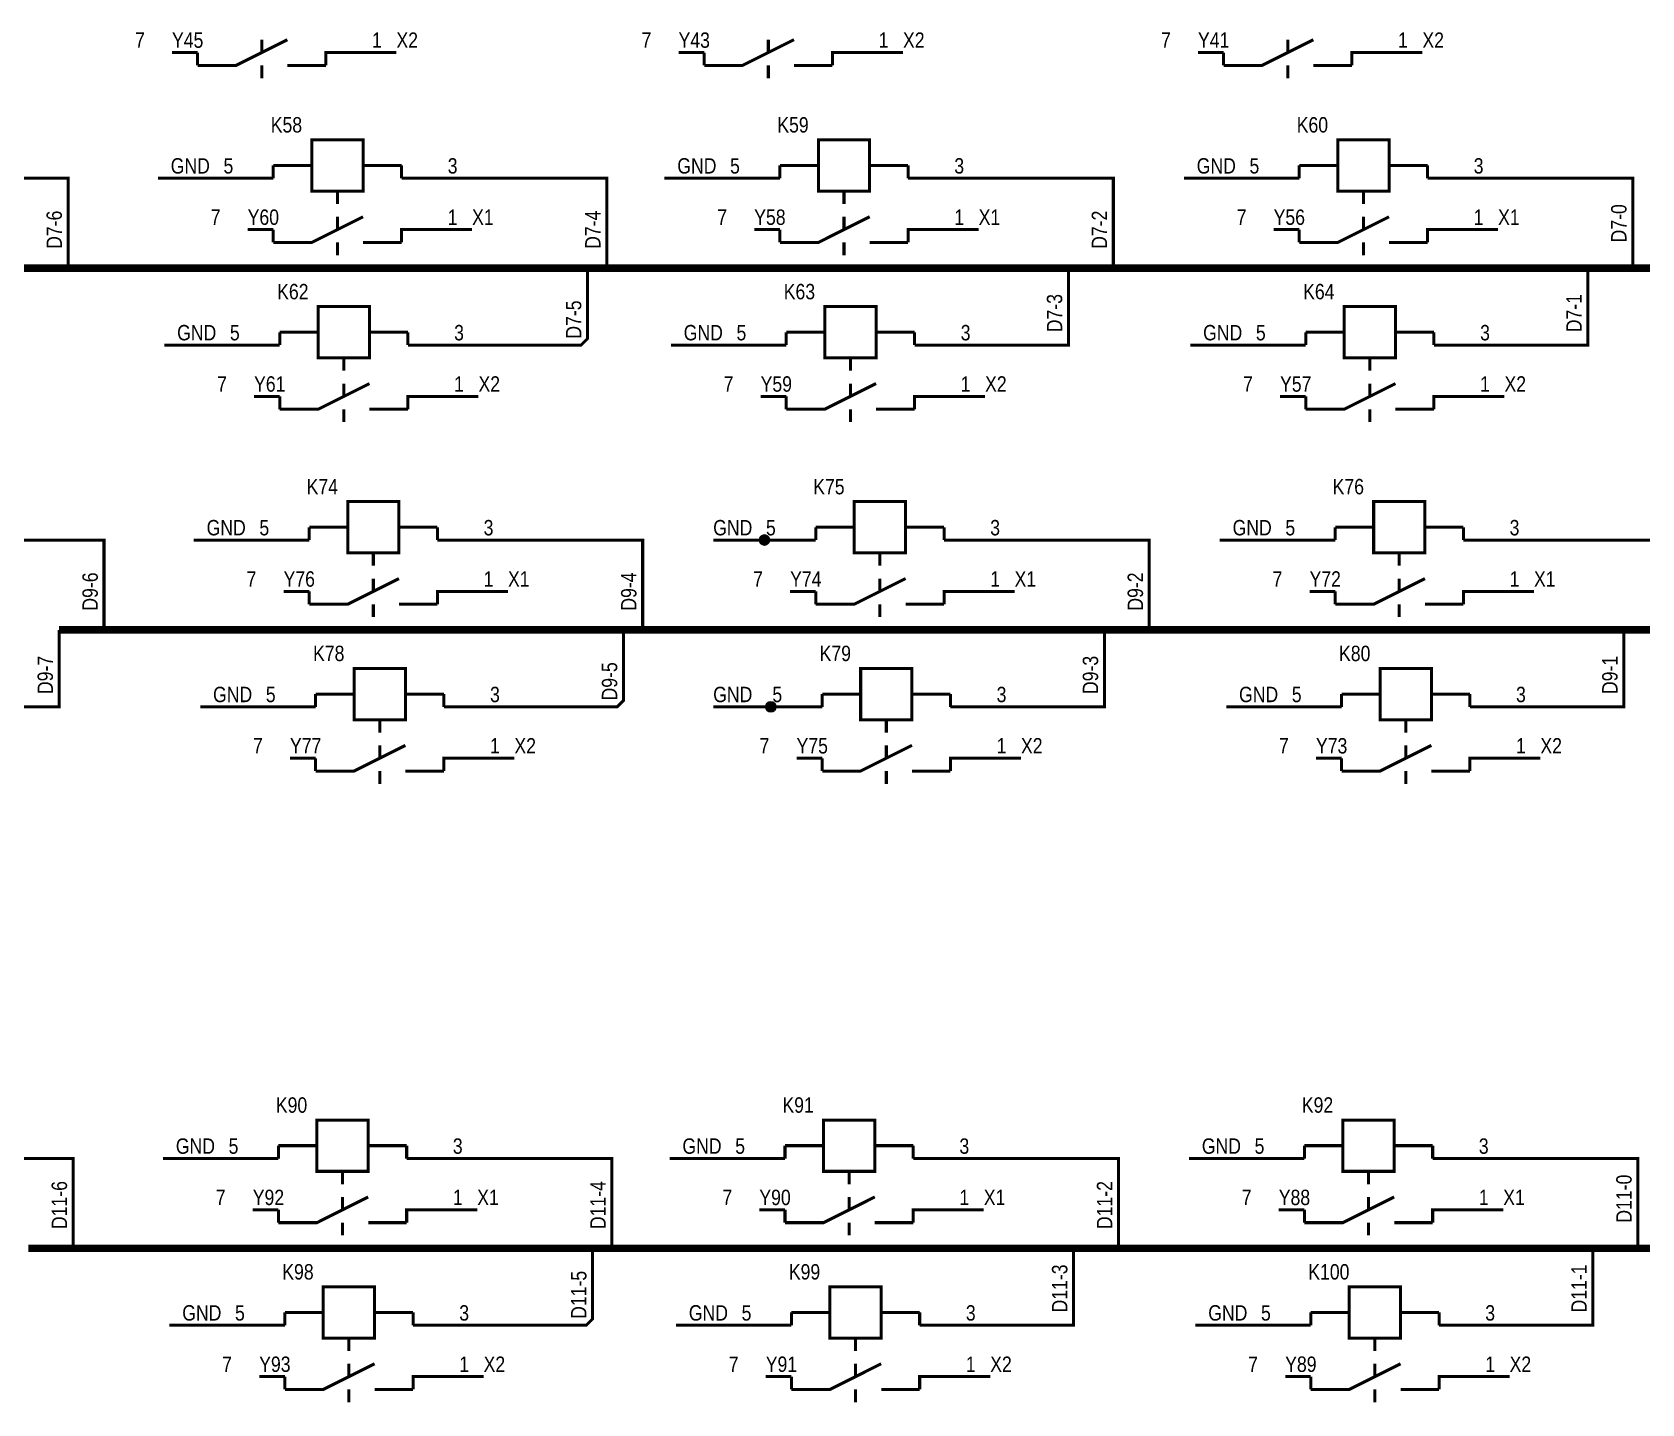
# Model space of a CAD drawing. Header units: millimetres. Extents: x 7140 to 8879, y -16257 to -5062.
# Drawn here: x 7282.5 to 7441.9, y -15264.5 to -15128.8 of the extents above; entities that cross this region are included whole.
import ezdxf

# ---------------------------------------------------------------- set-up
doc = ezdxf.new("R2010")
doc.units = ezdxf.units.MM
doc.styles.get("Standard").update_dxf_attribs({"font": 'ARIALN.TTF', "height": 3.4})

msp = doc.modelspace()

# ---------------------------------------------------------------- linework, layer by layer
for points, const_width in [([(7298.86578, -15132.043), (7302.67578, -15132.043), (7307.75578, -15129.503)], 0.29972), ([(7305.21578, -15129.503), (7305.21578, -15130.773)], 0.29972), ([(7349.03078, -15132.043), (7352.84078, -15132.043), (7357.92078, -15129.503)], 0.29972), ([(7355.38078, -15129.503), (7355.38078, -15130.773)], 0.29972), ([(7400.46578, -15132.043), (7404.27578, -15132.043), (7409.35578, -15129.503)], 0.29972), ([(7406.81578, -15129.503), (7406.81578, -15130.773)], 0.29972), ([(7298.86578, -15130.773), (7296.32578, -15130.773)], 0.29972), ([(7298.86578, -15130.773), (7298.86578, -15132.043)], 0.29972), ([(7311.56578, -15132.043), (7311.56578, -15130.773), (7316.64578, -15130.773)], 0.29972), ([(7314.10578, -15130.773), (7316.64578, -15130.773)], 0.29972), ([(7316.64578, -15130.773), (7318.55078, -15130.773)], 0.29972), ([(7349.03078, -15130.773), (7346.49078, -15130.773)], 0.29972), ([(7349.03078, -15130.773), (7349.03078, -15132.043)], 0.29972), ([(7361.73078, -15132.043), (7361.73078, -15130.773), (7366.81078, -15130.773)], 0.29972), ([(7364.27078, -15130.773), (7366.81078, -15130.773)], 0.29972), ([(7366.81078, -15130.773), (7368.71578, -15130.773)], 0.29972), ([(7400.46578, -15130.773), (7397.92578, -15130.773)], 0.29972), ([(7400.46578, -15130.773), (7400.46578, -15132.043)], 0.29972), ([(7413.16578, -15132.043), (7413.16578, -15130.773), (7418.24578, -15130.773)], 0.29972), ([(7415.70578, -15130.773), (7418.24578, -15130.773)], 0.29972), ([(7418.24578, -15130.773), (7420.15078, -15130.773)], 0.29972), ([(7305.21578, -15133.313), (7305.21578, -15132.043)], 0.29972), ([(7307.75578, -15132.043), (7311.56578, -15132.043)], 0.29972), ([(7355.38078, -15133.313), (7355.38078, -15132.043)], 0.29972), ([(7357.92078, -15132.043), (7361.73078, -15132.043)], 0.29972), ([(7406.81578, -15133.313), (7406.81578, -15132.043)], 0.29972), ([(7409.35578, -15132.043), (7413.16578, -15132.043)], 0.29972), ([(7310.16878, -15139.409), (7310.16878, -15144.489), (7315.24878, -15144.489), (7315.24878, -15139.409), (7310.16878, -15139.409)], 0.29972), ([(7360.33378, -15139.409), (7360.33378, -15144.489), (7365.41378, -15144.489), (7365.41378, -15139.409), (7360.33378, -15139.409)], 0.29972), ([(7411.76878, -15139.409), (7411.76878, -15144.489), (7416.84878, -15144.489), (7416.84878, -15139.409), (7411.76878, -15139.409)], 0.29972), ([(7310.16878, -15141.949), (7306.35878, -15141.949)], 0.29972), ([(7306.35878, -15141.949), (7306.35878, -15143.219)], 0.29972), ([(7315.24878, -15141.949), (7319.05878, -15141.949)], 0.29972), ([(7319.05878, -15141.949), (7319.05878, -15143.219)], 0.29972), ([(7319.05878, -15141.949), (7319.05878, -15143.219)], 0.29972), ([(7360.33378, -15141.949), (7356.52378, -15141.949)], 0.29972), ([(7356.52378, -15141.949), (7356.52378, -15143.219)], 0.29972), ([(7365.41378, -15141.949), (7369.22378, -15141.949)], 0.29972), ([(7369.22378, -15141.949), (7369.22378, -15143.219)], 0.29972), ([(7369.22378, -15141.949), (7369.22378, -15143.219)], 0.29972), ([(7411.76878, -15141.949), (7407.95878, -15141.949)], 0.29972), ([(7407.95878, -15141.949), (7407.95878, -15143.219)], 0.29972), ([(7416.84878, -15141.949), (7420.65878, -15141.949)], 0.29972), ([(7420.65878, -15141.949), (7420.65878, -15143.219)], 0.29972), ([(7420.65878, -15141.949), (7420.65878, -15143.219)], 0.29972), ([(7270.79878, -15143.219), (7286.03878, -15143.219), (7286.03878, -15152.109)], 0.29972), ([(7294.92878, -15143.219), (7301.27878, -15143.219)], 0.29972), ([(7306.35878, -15143.219), (7301.27878, -15143.219)], 0.29972), ([(7319.05878, -15143.219), (7324.13878, -15143.219)], 0.29972), ([(7321.59878, -15143.219), (7324.13878, -15143.219)], 0.29972), ([(7324.13878, -15143.219), (7339.37878, -15143.219), (7339.37878, -15152.109)], 0.29972), ([(7345.09378, -15143.219), (7351.44378, -15143.219)], 0.29972), ([(7356.52378, -15143.219), (7351.44378, -15143.219)], 0.29972), ([(7369.22378, -15143.219), (7374.30378, -15143.219)], 0.29972), ([(7371.76378, -15143.219), (7374.30378, -15143.219)], 0.29972), ([(7374.30378, -15143.219), (7389.54378, -15143.219), (7389.54378, -15152.109)], 0.29972), ([(7396.52878, -15143.219), (7402.87878, -15143.219)], 0.29972), ([(7407.95878, -15143.219), (7402.87878, -15143.219)], 0.29972), ([(7420.65878, -15143.219), (7425.73878, -15143.219)], 0.29972), ([(7423.19878, -15143.219), (7425.73878, -15143.219)], 0.29972), ([(7425.73878, -15143.219), (7440.97878, -15143.219), (7440.97878, -15152.109)], 0.29972), ([(7312.70878, -15144.489), (7312.70878, -15145.759)], 0.29972), ([(7362.87378, -15144.489), (7362.87378, -15145.759)], 0.29972), ([(7414.30878, -15144.489), (7414.30878, -15145.759)], 0.29972), ([(7306.35878, -15149.569), (7310.16878, -15149.569), (7315.24878, -15147.029)], 0.29972), ([(7312.70878, -15147.029), (7312.70878, -15148.299)], 0.29972), ([(7356.52378, -15149.569), (7360.33378, -15149.569), (7365.41378, -15147.029)], 0.29972), ([(7362.87378, -15147.029), (7362.87378, -15148.299)], 0.29972), ([(7407.95878, -15149.569), (7411.76878, -15149.569), (7416.84878, -15147.029)], 0.29972), ([(7414.30878, -15147.029), (7414.30878, -15148.299)], 0.29972), ([(7306.35878, -15148.299), (7303.81878, -15148.299)], 0.29972), ([(7306.35878, -15148.299), (7306.35878, -15149.569)], 0.29972), ([(7319.05878, -15149.569), (7319.05878, -15148.299), (7324.13878, -15148.299)], 0.29972), ([(7321.59878, -15148.299), (7324.13878, -15148.299)], 0.29972), ([(7324.13878, -15148.299), (7326.04378, -15148.299)], 0.29972), ([(7356.52378, -15148.299), (7353.98378, -15148.299)], 0.29972), ([(7356.52378, -15148.299), (7356.52378, -15149.569)], 0.29972), ([(7369.22378, -15149.569), (7369.22378, -15148.299), (7374.30378, -15148.299)], 0.29972), ([(7371.76378, -15148.299), (7374.30378, -15148.299)], 0.29972), ([(7374.30378, -15148.299), (7376.20878, -15148.299)], 0.29972), ([(7407.95878, -15148.299), (7405.41878, -15148.299)], 0.29972), ([(7407.95878, -15148.299), (7407.95878, -15149.569)], 0.29972), ([(7420.65878, -15149.569), (7420.65878, -15148.299), (7425.73878, -15148.299)], 0.29972), ([(7423.19878, -15148.299), (7425.73878, -15148.299)], 0.29972), ([(7425.73878, -15148.299), (7427.64378, -15148.299)], 0.29972), ([(7281.59378, -15152.109), (7483.26978, -15152.109), (7483.26978, -15150.585)], 0.7493), ([(7312.70878, -15150.839), (7312.70878, -15149.569)], 0.29972), ([(7315.24878, -15149.569), (7319.05878, -15149.569)], 0.29972), ([(7362.87378, -15150.839), (7362.87378, -15149.569)], 0.29972), ([(7365.41378, -15149.569), (7369.22378, -15149.569)], 0.29972), ([(7414.30878, -15150.839), (7414.30878, -15149.569)], 0.29972), ([(7416.84878, -15149.569), (7420.65878, -15149.569)], 0.29972), ([(7324.77378, -15159.729), (7336.83878, -15159.729), (7337.47378, -15159.094), (7337.47378, -15152.109)], 0.29972), ([(7374.93878, -15159.729), (7385.09878, -15159.729), (7385.09878, -15152.109)], 0.29972), ([(7426.37378, -15159.729), (7436.53378, -15159.729), (7436.53378, -15152.109)], 0.29972), ([(7310.80378, -15155.919), (7310.80378, -15160.999), (7315.88378, -15160.999), (7315.88378, -15155.919), (7310.80378, -15155.919)], 0.29972), ([(7360.96878, -15155.919), (7360.96878, -15160.999), (7366.04878, -15160.999), (7366.04878, -15155.919), (7360.96878, -15155.919)], 0.29972), ([(7412.40378, -15155.919), (7412.40378, -15160.999), (7417.48378, -15160.999), (7417.48378, -15155.919), (7412.40378, -15155.919)], 0.29972), ([(7310.80378, -15158.459), (7306.99378, -15158.459)], 0.29972), ([(7306.99378, -15158.459), (7306.99378, -15159.729)], 0.29972), ([(7315.88378, -15158.459), (7319.69378, -15158.459)], 0.29972), ([(7319.69378, -15158.459), (7319.69378, -15159.729)], 0.29972), ([(7319.69378, -15158.459), (7319.69378, -15159.729)], 0.29972), ([(7360.96878, -15158.459), (7357.15878, -15158.459)], 0.29972), ([(7357.15878, -15158.459), (7357.15878, -15159.729)], 0.29972), ([(7366.04878, -15158.459), (7369.85878, -15158.459)], 0.29972), ([(7369.85878, -15158.459), (7369.85878, -15159.729)], 0.29972), ([(7369.85878, -15158.459), (7369.85878, -15159.729)], 0.29972), ([(7412.40378, -15158.459), (7408.59378, -15158.459)], 0.29972), ([(7408.59378, -15158.459), (7408.59378, -15159.729)], 0.29972), ([(7417.48378, -15158.459), (7421.29378, -15158.459)], 0.29972), ([(7421.29378, -15158.459), (7421.29378, -15159.729)], 0.29972), ([(7421.29378, -15158.459), (7421.29378, -15159.729)], 0.29972), ([(7295.56378, -15159.729), (7301.91378, -15159.729)], 0.29972), ([(7306.99378, -15159.729), (7301.91378, -15159.729)], 0.29972), ([(7319.69378, -15159.729), (7324.77378, -15159.729)], 0.29972), ([(7322.23378, -15159.729), (7324.77378, -15159.729)], 0.29972), ([(7345.72878, -15159.729), (7352.07878, -15159.729)], 0.29972), ([(7357.15878, -15159.729), (7352.07878, -15159.729)], 0.29972), ([(7369.85878, -15159.729), (7374.93878, -15159.729)], 0.29972), ([(7372.39878, -15159.729), (7374.93878, -15159.729)], 0.29972), ([(7397.16378, -15159.729), (7403.51378, -15159.729)], 0.29972), ([(7408.59378, -15159.729), (7403.51378, -15159.729)], 0.29972), ([(7421.29378, -15159.729), (7426.37378, -15159.729)], 0.29972), ([(7423.83378, -15159.729), (7426.37378, -15159.729)], 0.29972), ([(7313.34378, -15160.999), (7313.34378, -15162.269)], 0.29972), ([(7363.50878, -15160.999), (7363.50878, -15162.269)], 0.29972), ([(7414.94378, -15160.999), (7414.94378, -15162.269)], 0.29972), ([(7306.99378, -15164.809), (7304.45378, -15164.809)], 0.29972), ([(7306.99378, -15166.079), (7310.80378, -15166.079), (7315.88378, -15163.539)], 0.29972), ([(7306.99378, -15164.809), (7306.99378, -15166.079)], 0.29972), ([(7313.34378, -15163.539), (7313.34378, -15164.809)], 0.29972), ([(7319.69378, -15166.079), (7319.69378, -15164.809), (7324.77378, -15164.809)], 0.29972), ([(7322.23378, -15164.809), (7324.77378, -15164.809)], 0.29972), ([(7324.77378, -15164.809), (7326.67878, -15164.809)], 0.29972), ([(7357.15878, -15164.809), (7354.61878, -15164.809)], 0.29972), ([(7357.15878, -15166.079), (7360.96878, -15166.079), (7366.04878, -15163.539)], 0.29972), ([(7357.15878, -15164.809), (7357.15878, -15166.079)], 0.29972), ([(7363.50878, -15163.539), (7363.50878, -15164.809)], 0.29972), ([(7369.85878, -15166.079), (7369.85878, -15164.809), (7374.93878, -15164.809)], 0.29972), ([(7372.39878, -15164.809), (7374.93878, -15164.809)], 0.29972), ([(7374.93878, -15164.809), (7376.84378, -15164.809)], 0.29972), ([(7408.59378, -15164.809), (7406.05378, -15164.809)], 0.29972), ([(7408.59378, -15166.079), (7412.40378, -15166.079), (7417.48378, -15163.539)], 0.29972), ([(7408.59378, -15164.809), (7408.59378, -15166.079)], 0.29972), ([(7414.94378, -15163.539), (7414.94378, -15164.809)], 0.29972), ([(7421.29378, -15166.079), (7421.29378, -15164.809), (7426.37378, -15164.809)], 0.29972), ([(7423.83378, -15164.809), (7426.37378, -15164.809)], 0.29972), ([(7426.37378, -15164.809), (7428.27878, -15164.809)], 0.29972), ([(7313.34378, -15167.349), (7313.34378, -15166.079)], 0.29972), ([(7315.88378, -15166.079), (7319.69378, -15166.079)], 0.29972), ([(7363.50878, -15167.349), (7363.50878, -15166.079)], 0.29972), ([(7366.04878, -15166.079), (7369.85878, -15166.079)], 0.29972), ([(7414.94378, -15167.349), (7414.94378, -15166.079)], 0.29972), ([(7417.48378, -15166.079), (7421.29378, -15166.079)], 0.29972), ([(7313.72478, -15175.223), (7313.72478, -15180.303), (7318.80478, -15180.303), (7318.80478, -15175.223), (7313.72478, -15175.223)], 0.29972), ([(7363.88978, -15175.223), (7363.88978, -15180.303), (7368.96978, -15180.303), (7368.96978, -15175.223), (7363.88978, -15175.223)], 0.29972), ([(7415.32478, -15175.223), (7415.32478, -15180.303), (7420.40478, -15180.303), (7420.40478, -15175.223), (7415.32478, -15175.223)], 0.29972), ([(7274.35478, -15179.033), (7289.59478, -15179.033), (7289.59478, -15187.923)], 0.29972), ([(7298.48478, -15179.033), (7304.83478, -15179.033)], 0.29972), ([(7309.91478, -15179.033), (7304.83478, -15179.033)], 0.29972), ([(7313.72478, -15177.763), (7309.91478, -15177.763)], 0.29972), ([(7309.91478, -15177.763), (7309.91478, -15179.033)], 0.29972), ([(7318.80478, -15177.763), (7322.61478, -15177.763)], 0.29972), ([(7322.61478, -15177.763), (7322.61478, -15179.033)], 0.29972), ([(7322.61478, -15177.763), (7322.61478, -15179.033)], 0.29972), ([(7322.61478, -15179.033), (7327.69478, -15179.033)], 0.29972), ([(7325.15478, -15179.033), (7327.69478, -15179.033)], 0.29972), ([(7327.69478, -15179.033), (7342.93478, -15179.033), (7342.93478, -15187.923)], 0.29972), ([(7349.91978, -15179.033), (7356.26978, -15179.033)], 0.29972), ([(7360.07978, -15179.033), (7354.99978, -15179.033)], 0.29972), ([(7363.88978, -15177.763), (7360.07978, -15177.763)], 0.29972), ([(7360.07978, -15177.763), (7360.07978, -15179.033)], 0.29972), ([(7368.96978, -15177.763), (7372.77978, -15177.763)], 0.29972), ([(7372.77978, -15177.763), (7372.77978, -15179.033)], 0.29972), ([(7372.77978, -15177.763), (7372.77978, -15179.033)], 0.29972), ([(7372.77978, -15179.033), (7377.85978, -15179.033)], 0.29972), ([(7375.31978, -15179.033), (7377.85978, -15179.033)], 0.29972), ([(7377.85978, -15179.033), (7393.09978, -15179.033), (7393.09978, -15187.923)], 0.29972), ([(7400.08478, -15179.033), (7406.43478, -15179.033)], 0.29972), ([(7411.51478, -15179.033), (7406.43478, -15179.033)], 0.29972), ([(7415.32478, -15177.763), (7411.51478, -15177.763)], 0.29972), ([(7411.51478, -15177.763), (7411.51478, -15179.033)], 0.29972), ([(7420.40478, -15177.763), (7424.21478, -15177.763)], 0.29972), ([(7424.21478, -15177.763), (7424.21478, -15179.033)], 0.29972), ([(7424.21478, -15177.763), (7424.21478, -15179.033)], 0.29972), ([(7424.21478, -15179.033), (7429.29478, -15179.033)], 0.29972), ([(7426.75478, -15179.033), (7429.29478, -15179.033)], 0.29972), ([(7429.29478, -15179.033), (7444.53478, -15179.033), (7444.53478, -15187.923)], 0.29972), ([(7316.26478, -15180.303), (7316.26478, -15181.573)], 0.29972), ([(7366.42978, -15180.303), (7366.42978, -15181.573)], 0.29972), ([(7417.86478, -15180.303), (7417.86478, -15181.573)], 0.29972), ([(7309.91478, -15184.113), (7307.37478, -15184.113)], 0.29972), ([(7309.91478, -15185.383), (7313.72478, -15185.383), (7318.80478, -15182.843)], 0.29972), ([(7309.91478, -15184.113), (7309.91478, -15185.383)], 0.29972), ([(7316.26478, -15182.843), (7316.26478, -15184.113)], 0.29972), ([(7322.61478, -15185.383), (7322.61478, -15184.113), (7327.69478, -15184.113)], 0.29972), ([(7325.15478, -15184.113), (7327.69478, -15184.113)], 0.29972), ([(7327.69478, -15184.113), (7329.59978, -15184.113)], 0.29972), ([(7360.07978, -15184.113), (7357.53978, -15184.113)], 0.29972), ([(7360.07978, -15185.383), (7363.88978, -15185.383), (7368.96978, -15182.843)], 0.29972), ([(7360.07978, -15184.113), (7360.07978, -15185.383)], 0.29972), ([(7366.42978, -15182.843), (7366.42978, -15184.113)], 0.29972), ([(7372.77978, -15185.383), (7372.77978, -15184.113), (7377.85978, -15184.113)], 0.29972), ([(7375.31978, -15184.113), (7377.85978, -15184.113)], 0.29972), ([(7377.85978, -15184.113), (7379.76478, -15184.113)], 0.29972), ([(7411.51478, -15184.113), (7408.97478, -15184.113)], 0.29972), ([(7411.51478, -15185.383), (7415.32478, -15185.383), (7420.40478, -15182.843)], 0.29972), ([(7411.51478, -15184.113), (7411.51478, -15185.383)], 0.29972), ([(7417.86478, -15182.843), (7417.86478, -15184.113)], 0.29972), ([(7424.21478, -15185.383), (7424.21478, -15184.113), (7429.29478, -15184.113)], 0.29972), ([(7426.75478, -15184.113), (7429.29478, -15184.113)], 0.29972), ([(7429.29478, -15184.113), (7431.19978, -15184.113)], 0.29972), ([(7316.26478, -15186.653), (7316.26478, -15185.383)], 0.29972), ([(7318.80478, -15185.383), (7322.61478, -15185.383)], 0.29972), ([(7366.42978, -15186.653), (7366.42978, -15185.383)], 0.29972), ([(7368.96978, -15185.383), (7372.77978, -15185.383)], 0.29972), ([(7417.86478, -15186.653), (7417.86478, -15185.383)], 0.29972), ([(7420.40478, -15185.383), (7424.21478, -15185.383)], 0.29972), ([(7274.98978, -15195.543), (7285.14978, -15195.543), (7285.14978, -15187.923)], 0.29972), ([(7285.14978, -15187.923), (7464.47378, -15187.923), (7464.47378, -15195.543), (7652.43378, -15195.543), (7652.43378, -15192.749)], 0.7493), ([(7328.32978, -15195.543), (7340.39478, -15195.543), (7341.02978, -15194.908), (7341.02978, -15187.923)], 0.29972), ([(7378.49478, -15195.543), (7388.65478, -15195.543), (7388.65478, -15187.923)], 0.29972), ([(7429.92978, -15195.543), (7440.08978, -15195.543), (7440.08978, -15187.923)], 0.29972), ([(7314.35978, -15191.733), (7314.35978, -15196.813), (7319.43978, -15196.813), (7319.43978, -15191.733), (7314.35978, -15191.733)], 0.29972), ([(7364.52478, -15191.733), (7364.52478, -15196.813), (7369.60478, -15196.813), (7369.60478, -15191.733), (7364.52478, -15191.733)], 0.29972), ([(7415.95978, -15191.733), (7415.95978, -15196.813), (7421.03978, -15196.813), (7421.03978, -15191.733), (7415.95978, -15191.733)], 0.29972), ([(7314.35978, -15194.273), (7310.54978, -15194.273)], 0.29972), ([(7310.54978, -15194.273), (7310.54978, -15195.543)], 0.29972), ([(7319.43978, -15194.273), (7323.24978, -15194.273)], 0.29972), ([(7323.24978, -15194.273), (7323.24978, -15195.543)], 0.29972), ([(7323.24978, -15194.273), (7323.24978, -15195.543)], 0.29972), ([(7364.52478, -15194.273), (7360.71478, -15194.273)], 0.29972), ([(7360.71478, -15194.273), (7360.71478, -15195.543)], 0.29972), ([(7369.60478, -15194.273), (7373.41478, -15194.273)], 0.29972), ([(7373.41478, -15194.273), (7373.41478, -15195.543)], 0.29972), ([(7373.41478, -15194.273), (7373.41478, -15195.543)], 0.29972), ([(7415.95978, -15194.273), (7412.14978, -15194.273)], 0.29972), ([(7412.14978, -15194.273), (7412.14978, -15195.543)], 0.29972), ([(7421.03978, -15194.273), (7424.84978, -15194.273)], 0.29972), ([(7424.84978, -15194.273), (7424.84978, -15195.543)], 0.29972), ([(7424.84978, -15194.273), (7424.84978, -15195.543)], 0.29972), ([(7299.11978, -15195.543), (7305.46978, -15195.543)], 0.29972), ([(7310.54978, -15195.543), (7305.46978, -15195.543)], 0.29972), ([(7316.89978, -15196.813), (7316.89978, -15198.083)], 0.29972), ([(7323.24978, -15195.543), (7328.32978, -15195.543)], 0.29972), ([(7325.78978, -15195.543), (7328.32978, -15195.543)], 0.29972), ([(7349.91978, -15195.543), (7356.26978, -15195.543)], 0.29972), ([(7360.71478, -15195.543), (7355.63478, -15195.543)], 0.29972), ([(7367.06478, -15196.813), (7367.06478, -15198.083)], 0.29972), ([(7373.41478, -15195.543), (7378.49478, -15195.543)], 0.29972), ([(7375.95478, -15195.543), (7378.49478, -15195.543)], 0.29972), ([(7400.71978, -15195.543), (7407.06978, -15195.543)], 0.29972), ([(7412.14978, -15195.543), (7407.06978, -15195.543)], 0.29972), ([(7418.49978, -15196.813), (7418.49978, -15198.083)], 0.29972), ([(7424.84978, -15195.543), (7429.92978, -15195.543)], 0.29972), ([(7427.38978, -15195.543), (7429.92978, -15195.543)], 0.29972), ([(7310.54978, -15201.893), (7314.35978, -15201.893), (7319.43978, -15199.353)], 0.29972), ([(7316.89978, -15199.353), (7316.89978, -15200.623)], 0.29972), ([(7360.71478, -15201.893), (7364.52478, -15201.893), (7369.60478, -15199.353)], 0.29972), ([(7367.06478, -15199.353), (7367.06478, -15200.623)], 0.29972), ([(7412.14978, -15201.893), (7415.95978, -15201.893), (7421.03978, -15199.353)], 0.29972), ([(7418.49978, -15199.353), (7418.49978, -15200.623)], 0.29972), ([(7310.54978, -15200.623), (7308.00978, -15200.623)], 0.29972), ([(7310.54978, -15200.623), (7310.54978, -15201.893)], 0.29972), ([(7323.24978, -15201.893), (7323.24978, -15200.623), (7328.32978, -15200.623)], 0.29972), ([(7325.78978, -15200.623), (7328.32978, -15200.623)], 0.29972), ([(7328.32978, -15200.623), (7330.23478, -15200.623)], 0.29972), ([(7360.71478, -15200.623), (7358.17478, -15200.623)], 0.29972), ([(7360.71478, -15200.623), (7360.71478, -15201.893)], 0.29972), ([(7373.41478, -15201.893), (7373.41478, -15200.623), (7378.49478, -15200.623)], 0.29972), ([(7375.95478, -15200.623), (7378.49478, -15200.623)], 0.29972), ([(7378.49478, -15200.623), (7380.39978, -15200.623)], 0.29972), ([(7412.14978, -15200.623), (7409.60978, -15200.623)], 0.29972), ([(7412.14978, -15200.623), (7412.14978, -15201.893)], 0.29972), ([(7424.84978, -15201.893), (7424.84978, -15200.623), (7429.92978, -15200.623)], 0.29972), ([(7427.38978, -15200.623), (7429.92978, -15200.623)], 0.29972), ([(7429.92978, -15200.623), (7431.83478, -15200.623)], 0.29972), ([(7316.89978, -15203.163), (7316.89978, -15201.893)], 0.29972), ([(7319.43978, -15201.893), (7323.24978, -15201.893)], 0.29972), ([(7367.06478, -15203.163), (7367.06478, -15201.893)], 0.29972), ([(7369.60478, -15201.893), (7373.41478, -15201.893)], 0.29972), ([(7418.49978, -15203.163), (7418.49978, -15201.893)], 0.29972), ([(7421.03978, -15201.893), (7424.84978, -15201.893)], 0.29972), ([(7310.67678, -15236.437), (7310.67678, -15241.517), (7315.75678, -15241.517), (7315.75678, -15236.437), (7310.67678, -15236.437)], 0.29972), ([(7360.84178, -15236.437), (7360.84178, -15241.517), (7365.92178, -15241.517), (7365.92178, -15236.437), (7360.84178, -15236.437)], 0.29972), ([(7412.27678, -15236.437), (7412.27678, -15241.517), (7417.35678, -15241.517), (7417.35678, -15236.437), (7412.27678, -15236.437)], 0.29972), ([(7310.67678, -15238.977), (7306.86678, -15238.977)], 0.29972), ([(7306.86678, -15238.977), (7306.86678, -15240.247)], 0.29972), ([(7315.75678, -15238.977), (7319.56678, -15238.977)], 0.29972), ([(7319.56678, -15238.977), (7319.56678, -15240.247)], 0.29972), ([(7319.56678, -15238.977), (7319.56678, -15240.247)], 0.29972), ([(7360.84178, -15238.977), (7357.03178, -15238.977)], 0.29972), ([(7357.03178, -15238.977), (7357.03178, -15240.247)], 0.29972), ([(7365.92178, -15238.977), (7369.73178, -15238.977)], 0.29972), ([(7369.73178, -15238.977), (7369.73178, -15240.247)], 0.29972), ([(7369.73178, -15238.977), (7369.73178, -15240.247)], 0.29972), ([(7412.27678, -15238.977), (7408.46678, -15238.977)], 0.29972), ([(7408.46678, -15238.977), (7408.46678, -15240.247)], 0.29972), ([(7417.35678, -15238.977), (7421.16678, -15238.977)], 0.29972), ([(7421.16678, -15238.977), (7421.16678, -15240.247)], 0.29972), ([(7421.16678, -15238.977), (7421.16678, -15240.247)], 0.29972), ([(7271.30678, -15240.247), (7286.54678, -15240.247), (7286.54678, -15249.137)], 0.29972), ([(7295.43678, -15240.247), (7301.78678, -15240.247)], 0.29972), ([(7306.86678, -15240.247), (7301.78678, -15240.247)], 0.29972), ([(7319.56678, -15240.247), (7324.64678, -15240.247)], 0.29972), ([(7322.10678, -15240.247), (7324.64678, -15240.247)], 0.29972), ([(7324.64678, -15240.247), (7339.88678, -15240.247), (7339.88678, -15249.137)], 0.29972), ([(7345.60178, -15240.247), (7351.95178, -15240.247)], 0.29972), ([(7357.03178, -15240.247), (7351.95178, -15240.247)], 0.29972), ([(7369.73178, -15240.247), (7374.81178, -15240.247)], 0.29972), ([(7372.27178, -15240.247), (7374.81178, -15240.247)], 0.29972), ([(7374.81178, -15240.247), (7390.05178, -15240.247), (7390.05178, -15249.137)], 0.29972), ([(7397.03678, -15240.247), (7403.38678, -15240.247)], 0.29972), ([(7408.46678, -15240.247), (7403.38678, -15240.247)], 0.29972), ([(7421.16678, -15240.247), (7426.24678, -15240.247)], 0.29972), ([(7423.70678, -15240.247), (7426.24678, -15240.247)], 0.29972), ([(7426.24678, -15240.247), (7441.48678, -15240.247), (7441.48678, -15249.137)], 0.29972), ([(7313.21678, -15241.517), (7313.21678, -15242.787)], 0.29972), ([(7363.38178, -15241.517), (7363.38178, -15242.787)], 0.29972), ([(7414.81678, -15241.517), (7414.81678, -15242.787)], 0.29972), ([(7282.10178, -15249.137), (7470.06178, -15249.137), (7470.06178, -15243.549), (7676.81778, -15243.549)], 0.7493), ([(7306.86678, -15246.597), (7310.67678, -15246.597), (7315.75678, -15244.057)], 0.29972), ([(7313.21678, -15244.057), (7313.21678, -15245.327)], 0.29972), ([(7357.03178, -15246.597), (7360.84178, -15246.597), (7365.92178, -15244.057)], 0.29972), ([(7363.38178, -15244.057), (7363.38178, -15245.327)], 0.29972), ([(7408.46678, -15246.597), (7412.27678, -15246.597), (7417.35678, -15244.057)], 0.29972), ([(7414.81678, -15244.057), (7414.81678, -15245.327)], 0.29972), ([(7306.86678, -15245.327), (7304.32678, -15245.327)], 0.29972), ([(7306.86678, -15245.327), (7306.86678, -15246.597)], 0.29972), ([(7319.56678, -15246.597), (7319.56678, -15245.327), (7324.64678, -15245.327)], 0.29972), ([(7322.10678, -15245.327), (7324.64678, -15245.327)], 0.29972), ([(7324.64678, -15245.327), (7326.55178, -15245.327)], 0.29972), ([(7357.03178, -15245.327), (7354.49178, -15245.327)], 0.29972), ([(7357.03178, -15245.327), (7357.03178, -15246.597)], 0.29972), ([(7369.73178, -15246.597), (7369.73178, -15245.327), (7374.81178, -15245.327)], 0.29972), ([(7372.27178, -15245.327), (7374.81178, -15245.327)], 0.29972), ([(7374.81178, -15245.327), (7376.71678, -15245.327)], 0.29972), ([(7408.46678, -15245.327), (7405.92678, -15245.327)], 0.29972), ([(7408.46678, -15245.327), (7408.46678, -15246.597)], 0.29972), ([(7421.16678, -15246.597), (7421.16678, -15245.327), (7426.24678, -15245.327)], 0.29972), ([(7423.70678, -15245.327), (7426.24678, -15245.327)], 0.29972), ([(7426.24678, -15245.327), (7428.15178, -15245.327)], 0.29972), ([(7313.21678, -15247.867), (7313.21678, -15246.597)], 0.29972), ([(7315.75678, -15246.597), (7319.56678, -15246.597)], 0.29972), ([(7363.38178, -15247.867), (7363.38178, -15246.597)], 0.29972), ([(7365.92178, -15246.597), (7369.73178, -15246.597)], 0.29972), ([(7414.81678, -15247.867), (7414.81678, -15246.597)], 0.29972), ([(7417.35678, -15246.597), (7421.16678, -15246.597)], 0.29972), ([(7325.28178, -15256.757), (7337.34678, -15256.757), (7337.98178, -15256.122), (7337.98178, -15249.137)], 0.29972), ([(7375.44678, -15256.757), (7385.60678, -15256.757), (7385.60678, -15249.137)], 0.29972), ([(7426.88178, -15256.757), (7437.04178, -15256.757), (7437.04178, -15249.137)], 0.29972), ([(7311.31178, -15252.947), (7311.31178, -15258.027), (7316.39178, -15258.027), (7316.39178, -15252.947), (7311.31178, -15252.947)], 0.29972), ([(7361.47678, -15252.947), (7361.47678, -15258.027), (7366.55678, -15258.027), (7366.55678, -15252.947), (7361.47678, -15252.947)], 0.29972), ([(7412.91178, -15252.947), (7412.91178, -15258.027), (7417.99178, -15258.027), (7417.99178, -15252.947), (7412.91178, -15252.947)], 0.29972), ([(7311.31178, -15255.487), (7307.50178, -15255.487)], 0.29972), ([(7307.50178, -15255.487), (7307.50178, -15256.757)], 0.29972), ([(7316.39178, -15255.487), (7320.20178, -15255.487)], 0.29972), ([(7320.20178, -15255.487), (7320.20178, -15256.757)], 0.29972), ([(7320.20178, -15255.487), (7320.20178, -15256.757)], 0.29972), ([(7361.47678, -15255.487), (7357.66678, -15255.487)], 0.29972), ([(7357.66678, -15255.487), (7357.66678, -15256.757)], 0.29972), ([(7366.55678, -15255.487), (7370.36678, -15255.487)], 0.29972), ([(7370.36678, -15255.487), (7370.36678, -15256.757)], 0.29972), ([(7370.36678, -15255.487), (7370.36678, -15256.757)], 0.29972), ([(7412.91178, -15255.487), (7409.10178, -15255.487)], 0.29972), ([(7409.10178, -15255.487), (7409.10178, -15256.757)], 0.29972), ([(7417.99178, -15255.487), (7421.80178, -15255.487)], 0.29972), ([(7421.80178, -15255.487), (7421.80178, -15256.757)], 0.29972), ([(7421.80178, -15255.487), (7421.80178, -15256.757)], 0.29972), ([(7296.07178, -15256.757), (7302.42178, -15256.757)], 0.29972), ([(7307.50178, -15256.757), (7302.42178, -15256.757)], 0.29972), ([(7320.20178, -15256.757), (7325.28178, -15256.757)], 0.29972), ([(7322.74178, -15256.757), (7325.28178, -15256.757)], 0.29972), ([(7346.23678, -15256.757), (7352.58678, -15256.757)], 0.29972), ([(7357.66678, -15256.757), (7352.58678, -15256.757)], 0.29972), ([(7370.36678, -15256.757), (7375.44678, -15256.757)], 0.29972), ([(7372.90678, -15256.757), (7375.44678, -15256.757)], 0.29972), ([(7397.67178, -15256.757), (7404.02178, -15256.757)], 0.29972), ([(7409.10178, -15256.757), (7404.02178, -15256.757)], 0.29972), ([(7421.80178, -15256.757), (7426.88178, -15256.757)], 0.29972), ([(7424.34178, -15256.757), (7426.88178, -15256.757)], 0.29972), ([(7313.85178, -15258.027), (7313.85178, -15259.297)], 0.29972), ([(7364.01678, -15258.027), (7364.01678, -15259.297)], 0.29972), ([(7415.45178, -15258.027), (7415.45178, -15259.297)], 0.29972), ([(7307.50178, -15263.107), (7311.31178, -15263.107), (7316.39178, -15260.567)], 0.29972), ([(7313.85178, -15260.567), (7313.85178, -15261.837)], 0.29972), ([(7357.66678, -15263.107), (7361.47678, -15263.107), (7366.55678, -15260.567)], 0.29972), ([(7364.01678, -15260.567), (7364.01678, -15261.837)], 0.29972), ([(7409.10178, -15263.107), (7412.91178, -15263.107), (7417.99178, -15260.567)], 0.29972), ([(7415.45178, -15260.567), (7415.45178, -15261.837)], 0.29972), ([(7307.50178, -15261.837), (7304.96178, -15261.837)], 0.29972), ([(7307.50178, -15261.837), (7307.50178, -15263.107)], 0.29972), ([(7320.20178, -15263.107), (7320.20178, -15261.837), (7325.28178, -15261.837)], 0.29972), ([(7322.74178, -15261.837), (7325.28178, -15261.837)], 0.29972), ([(7325.28178, -15261.837), (7327.18678, -15261.837)], 0.29972), ([(7357.66678, -15261.837), (7355.12678, -15261.837)], 0.29972), ([(7357.66678, -15261.837), (7357.66678, -15263.107)], 0.29972), ([(7370.36678, -15263.107), (7370.36678, -15261.837), (7375.44678, -15261.837)], 0.29972), ([(7372.90678, -15261.837), (7375.44678, -15261.837)], 0.29972), ([(7375.44678, -15261.837), (7377.35178, -15261.837)], 0.29972), ([(7409.10178, -15261.837), (7406.56178, -15261.837)], 0.29972), ([(7409.10178, -15261.837), (7409.10178, -15263.107)], 0.29972), ([(7421.80178, -15263.107), (7421.80178, -15261.837), (7426.88178, -15261.837)], 0.29972), ([(7424.34178, -15261.837), (7426.88178, -15261.837)], 0.29972), ([(7426.88178, -15261.837), (7428.78678, -15261.837)], 0.29972), ([(7313.85178, -15264.377), (7313.85178, -15263.107)], 0.29972), ([(7316.39178, -15263.107), (7320.20178, -15263.107)], 0.29972), ([(7364.01678, -15264.377), (7364.01678, -15263.107)], 0.29972), ([(7366.55678, -15263.107), (7370.36678, -15263.107)], 0.29972), ([(7415.45178, -15264.377), (7415.45178, -15263.107)], 0.29972), ([(7417.99178, -15263.107), (7421.80178, -15263.107)], 0.29972)]:
    msp.add_lwpolyline(points, dxfattribs=dict(const_width=const_width))
at = {"const_width": 0.508}
for points in [[(7354.74578, -15179.033, 1), (7355.25378, -15179.033, 1)], [(7355.38078, -15195.543, 1), (7355.88878, -15195.543, 1)]]:
    msp.add_lwpolyline(points, format="xyb", close=True, dxfattribs=at)
for centre in [(7354.98889, -15179.02235), (7354.98889, -15179.02235), (7354.98889, -15179.02235), (7355.6242, -15195.53243), (7355.6242, -15195.53243), (7355.6242, -15195.53243)]:
    msp.add_ellipse(centre, major_axis=(0, 0.49766), ratio=0.999989792)

# ---------------------------------------------------------------- texts
for s, p in [('7', (7292.66342, -15130.30612)), ('Y45', (7296.32578, -15130.30612)), ('1', (7316.13778, -15130.30612)), ('X2', (7318.55078, -15130.30612)), ('7', (7342.82842, -15130.30612)), ('Y43', (7346.49078, -15130.30612)), ('1', (7366.30278, -15130.30612)), ('X2', (7368.71578, -15130.30612)), ('7', (7394.26342, -15130.30612)), ('Y41', (7397.92578, -15130.30612)), ('1', (7417.73778, -15130.30612)), ('X2', (7420.15078, -15130.30612)), ('K58', (7306.10478, -15138.68812)), ('K59', (7356.26978, -15138.68812)), ('K60', (7407.70478, -15138.68812)), ('GND', (7296.19878, -15142.75212)), ('5', (7301.42642, -15142.75212)), ('3', (7323.63078, -15142.75212)), ('GND', (7346.36378, -15142.75212)), ('5', (7351.59142, -15142.75212)), ('3', (7373.79578, -15142.75212)), ('GND', (7397.79878, -15142.75212)), ('5', (7403.02642, -15142.75212)), ('3', (7425.23078, -15142.75212)), ('7', (7300.15642, -15147.83212)), ('Y60', (7303.81878, -15147.83212)), ('1', (7323.63078, -15147.83212)), ('X1', (7326.04378, -15147.83212)), ('7', (7350.32142, -15147.83212)), ('Y58', (7353.98378, -15147.83212)), ('1', (7373.79578, -15147.83212)), ('X1', (7376.20878, -15147.83212)), ('7', (7401.75642, -15147.83212)), ('Y56', (7405.41878, -15147.83212)), ('1', (7425.23078, -15147.83212)), ('X1', (7427.64378, -15147.83212)), ('K62', (7306.73978, -15155.19812)), ('K63', (7356.90478, -15155.19812)), ('K64', (7408.33978, -15155.19812)), ('GND', (7296.83378, -15159.26212)), ('5', (7302.06142, -15159.26212)), ('3', (7324.26578, -15159.26212)), ('GND', (7346.99878, -15159.26212)), ('5', (7352.22642, -15159.26212)), ('3', (7374.43078, -15159.26212)), ('GND', (7398.43378, -15159.26212)), ('5', (7403.66142, -15159.26212)), ('3', (7425.86578, -15159.26212)), ('7', (7300.79142, -15164.34212)), ('Y61', (7304.45378, -15164.34212)), ('1', (7324.26578, -15164.34212)), ('X2', (7326.67878, -15164.34212)), ('7', (7350.95642, -15164.34212)), ('Y59', (7354.61878, -15164.34212)), ('1', (7374.43078, -15164.34212)), ('X2', (7376.84378, -15164.34212)), ('7', (7402.39142, -15164.34212)), ('Y57', (7406.05378, -15164.34212)), ('1', (7425.86578, -15164.34212)), ('X2', (7428.27878, -15164.34212)), ('K74', (7309.66078, -15174.50212)), ('K75', (7359.82578, -15174.50212)), ('K76', (7411.26078, -15174.50212)), ('GND', (7299.75478, -15178.56612)), ('5', (7304.98242, -15178.56612)), ('3', (7327.18678, -15178.56612)), ('GND', (7349.91978, -15178.56612)), ('5', (7355.14742, -15178.56612)), ('3', (7377.35178, -15178.56612)), ('GND', (7401.35478, -15178.56612)), ('5', (7406.58242, -15178.56612)), ('3', (7428.78678, -15178.56612)), ('7', (7303.71242, -15183.64612)), ('Y76', (7307.37478, -15183.64612)), ('1', (7327.18678, -15183.64612)), ('X1', (7329.59978, -15183.64612)), ('7', (7353.87742, -15183.64612)), ('Y74', (7357.53978, -15183.64612)), ('1', (7377.35178, -15183.64612)), ('X1', (7379.76478, -15183.64612)), ('7', (7405.31242, -15183.64612)), ('Y72', (7408.97478, -15183.64612)), ('1', (7428.78678, -15183.64612)), ('X1', (7431.19978, -15183.64612)), ('K78', (7310.29578, -15191.01212)), ('K79', (7360.46078, -15191.01212)), ('K80', (7411.89578, -15191.01212)), ('GND', (7300.38978, -15195.07612)), ('3', (7327.82178, -15195.07612)), ('GND', (7349.91978, -15195.07612)), ('3', (7377.98678, -15195.07612)), ('GND', (7401.98978, -15195.07612)), ('3', (7429.42178, -15195.07612)), ('5', (7305.61742, -15195.07612)), ('5', (7355.78242, -15195.07612)), ('5', (7407.21742, -15195.07612)), ('7', (7304.34742, -15200.15612)), ('Y77', (7308.00978, -15200.15612)), ('1', (7327.82178, -15200.15612)), ('X2', (7330.23478, -15200.15612)), ('7', (7354.51242, -15200.15612)), ('Y75', (7358.17478, -15200.15612)), ('1', (7377.98678, -15200.15612)), ('X2', (7380.39978, -15200.15612)), ('7', (7405.94742, -15200.15612)), ('Y73', (7409.60978, -15200.15612)), ('1', (7429.42178, -15200.15612)), ('X2', (7431.83478, -15200.15612)), ('K90', (7306.61278, -15235.71612)), ('K91', (7356.77778, -15235.71612)), ('K92', (7408.21278, -15235.71612)), ('GND', (7296.70678, -15239.78012)), ('5', (7301.93442, -15239.78012)), ('3', (7324.13878, -15239.78012)), ('GND', (7346.87178, -15239.78012)), ('5', (7352.09942, -15239.78012)), ('3', (7374.30378, -15239.78012)), ('GND', (7398.30678, -15239.78012)), ('5', (7403.53442, -15239.78012)), ('3', (7425.73878, -15239.78012)), ('7', (7300.66442, -15244.86012)), ('Y92', (7304.32678, -15244.86012)), ('1', (7324.13878, -15244.86012)), ('X1', (7326.55178, -15244.86012)), ('7', (7350.82942, -15244.86012)), ('Y90', (7354.49178, -15244.86012)), ('1', (7374.30378, -15244.86012)), ('X1', (7376.71678, -15244.86012)), ('7', (7402.26442, -15244.86012)), ('Y88', (7405.92678, -15244.86012)), ('1', (7425.73878, -15244.86012)), ('X1', (7428.15178, -15244.86012)), ('K98', (7307.24778, -15252.22612)), ('K99', (7357.41278, -15252.22612)), ('K100', (7408.84778, -15252.22612)), ('GND', (7297.34178, -15256.29012)), ('5', (7302.56942, -15256.29012)), ('3', (7324.77378, -15256.29012)), ('GND', (7347.50678, -15256.29012)), ('5', (7352.73442, -15256.29012)), ('3', (7374.93878, -15256.29012)), ('GND', (7398.94178, -15256.29012)), ('5', (7404.16942, -15256.29012)), ('3', (7426.37378, -15256.29012)), ('7', (7301.29942, -15261.37012)), ('Y93', (7304.96178, -15261.37012)), ('1', (7324.77378, -15261.37012)), ('X2', (7327.18678, -15261.37012)), ('7', (7351.46442, -15261.37012)), ('Y91', (7355.12678, -15261.37012)), ('1', (7374.93878, -15261.37012)), ('X2', (7377.35178, -15261.37012)), ('7', (7402.89942, -15261.37012)), ('Y89', (7406.56178, -15261.37012)), ('1', (7426.37378, -15261.37012)), ('X2', (7428.78678, -15261.37012))]:
    msp.add_text(s, height=1.524).set_placement(p)
for s, p in [('D7-6', (7285.42366, -15150.204)), ('D7-4', (7338.76366, -15150.204)), ('D7-2', (7388.92866, -15150.204)), ('D7-0', (7440.36366, -15149.569)), ('D7-3', (7384.48366, -15158.459)), ('D7-1', (7435.91866, -15158.459)), ('D7-5', (7336.85866, -15159.094)), ('D9-6', (7288.97966, -15186.018)), ('D9-4', (7342.31966, -15186.018)), ('D9-2', (7392.48466, -15186.018)), ('D9-7', (7284.53466, -15194.273)), ('D9-5', (7340.41466, -15194.908)), ('D9-3', (7388.03966, -15194.273)), ('D9-1', (7439.47466, -15194.273)), ('D11-6', (7285.93166, -15247.232)), ('D11-4', (7339.27166, -15247.232)), ('D11-2', (7389.43666, -15247.232)), ('D11-0', (7440.87166, -15246.597)), ('D11-3', (7384.99166, -15255.487)), ('D11-1', (7436.42666, -15255.487)), ('D11-5', (7337.36666, -15256.122))]:
    msp.add_text(s, height=1.524, rotation=90).set_placement(p)

doc.saveas('drawing.dxf')
